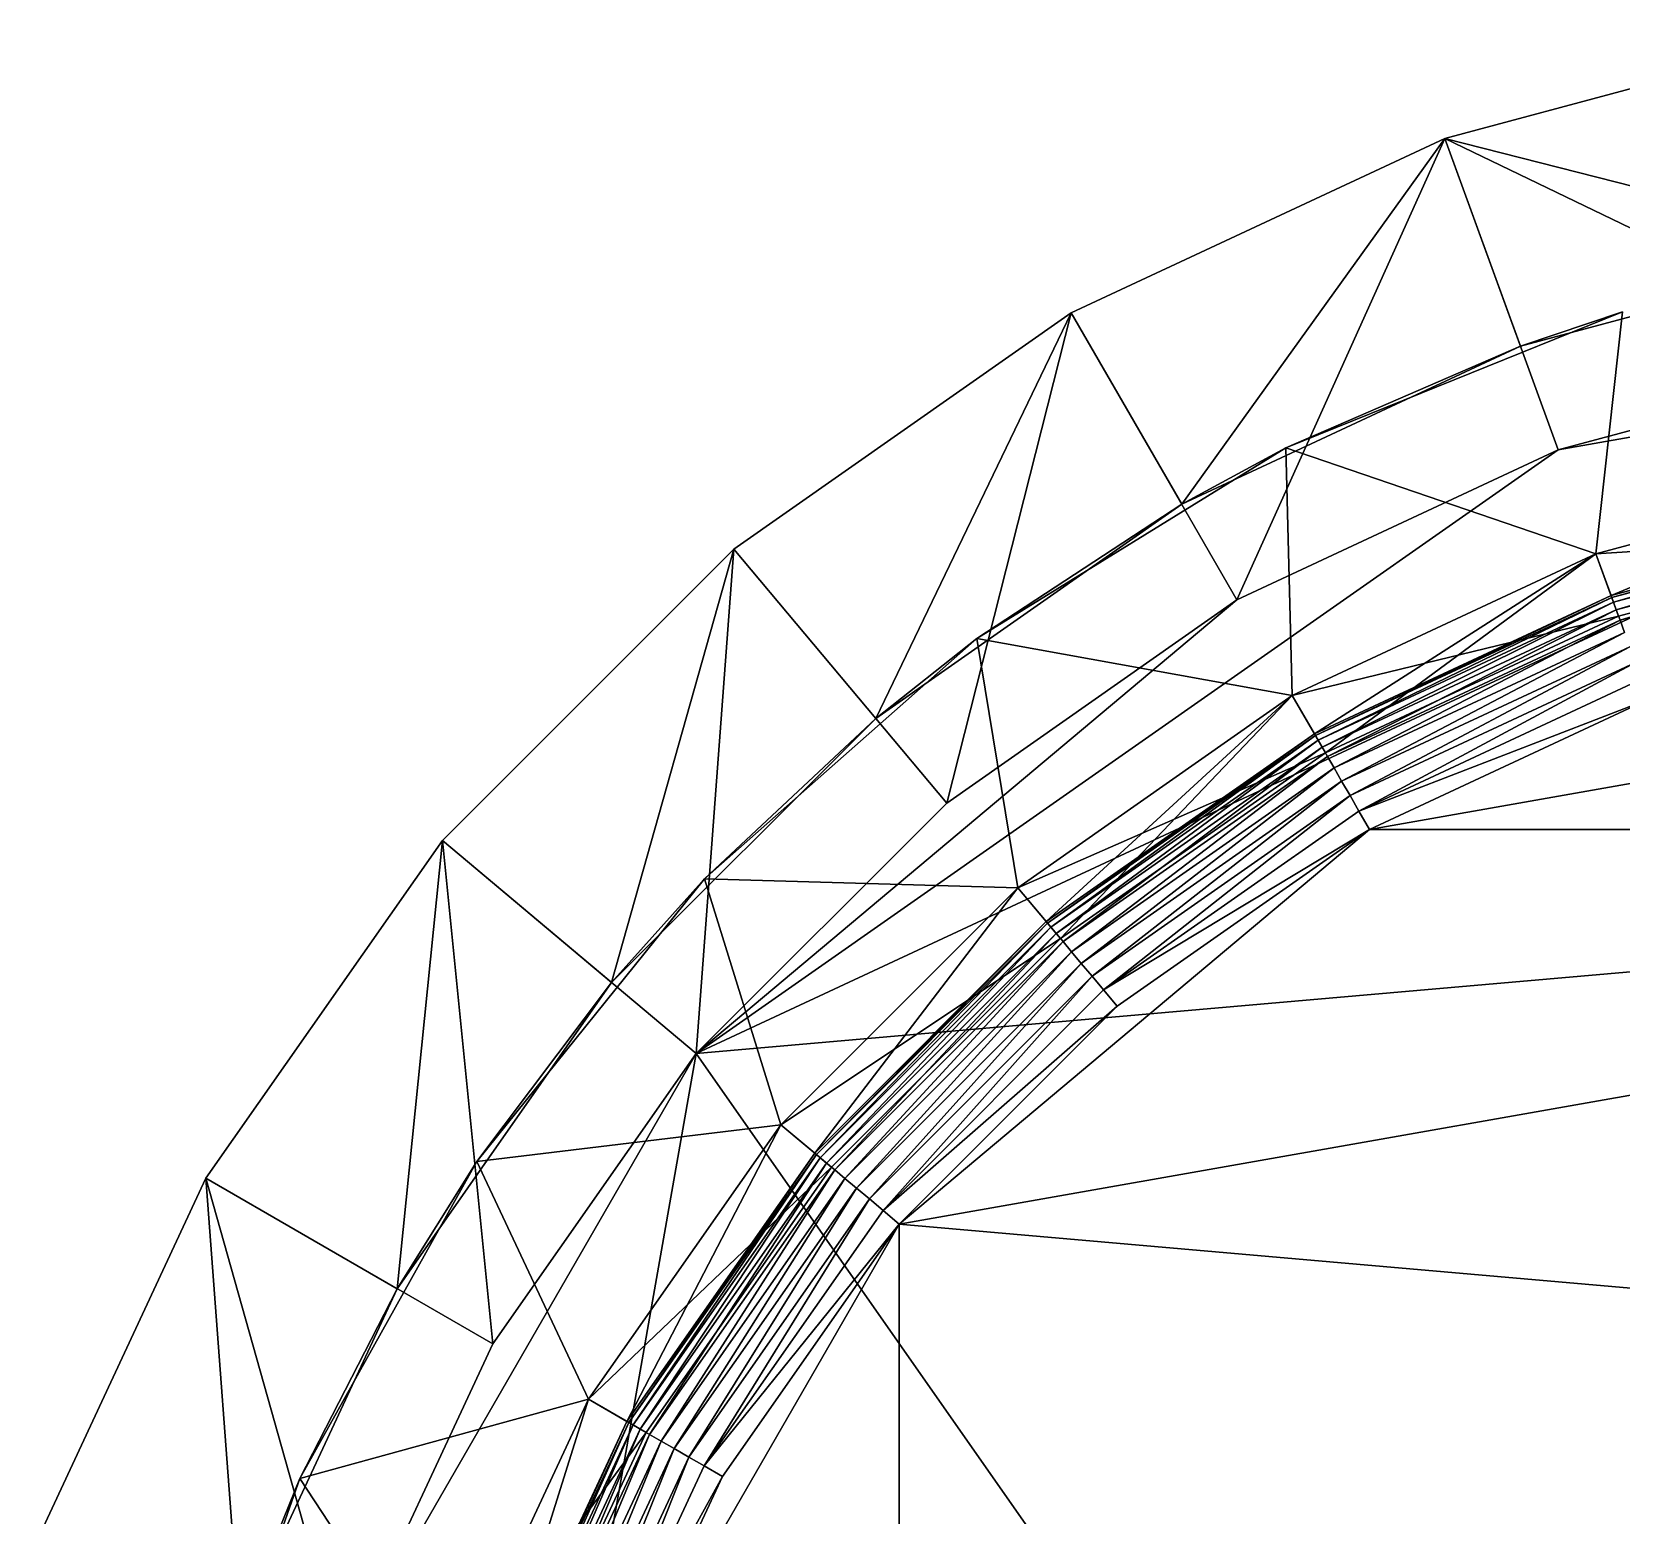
# Model space of a CAD drawing. Header units: inches. Extents: x -2 to 2474, y 1 to 287.
# Drawn here: x 165.9602 to 166.3752, y 187.8339 to 188.2211 of the extents above; entities that cross this region are included whole.
import ezdxf

# ---------------------------------------------------------------- set-up
doc = ezdxf.new("R2010")
doc.units = ezdxf.units.IN
doc.header["$MEASUREMENT"] = 0
doc.layers.add('DLX_LUM', color=7, linetype='Continuous', true_color=0xffd400)

msp = doc.modelspace()

# ---------------------------------------------------------------- linework, layer by layer
at = {"layer": 'DLX_LUM'}
for points in [[(166.43308, 188.22114, 0), (166.32914, 188.19329, 0)], [(166.32914, 188.19329, 0), (166.43308, 188.22114, 0)], [(166.43308, 188.22114, 0), (166.32914, 188.19329, 0)], [(166.32914, 188.19329, 0), (166.43308, 188.22114, 0)], [(166.43308, 188.22114, 0), (166.32914, 188.19329, 0)], [(166.32914, 188.19329, 0), (166.43308, 188.22114, 0)], [(166.32914, 188.19329, 0), (166.23161, 188.14781, 0)], [(166.23161, 188.14781, 0), (166.32914, 188.19329, 0)], [(166.32914, 188.19329, 0), (166.23161, 188.14781, 0)], [(166.23161, 188.14781, 0), (166.32914, 188.19329, 0)], [(166.32914, 188.19329, 0), (166.23161, 188.14781, 0)], [(166.23161, 188.14781, 0), (166.32914, 188.19329, 0)], [(166.32914, 188.19329, 0), (166.26046, 188.09784, 0)], [(166.26046, 188.09784, 0), (166.32914, 188.19329, 0)], [(166.32914, 188.19329, 0), (166.27488, 188.07286, 0)], [(166.27488, 188.07286, 0), (166.32914, 188.19329, 0)], [(166.32914, 188.19329, 0), (166.4431, 188.16432, 0)], [(166.4431, 188.16432, 0), (166.32914, 188.19329, 0)], [(166.32914, 188.19329, 0), (166.34887, 188.13907, 0)], [(166.34887, 188.13907, 0), (166.32914, 188.19329, 0)], [(166.32914, 188.19329, 0), (166.32914, 188.19329, 0)], [(166.32914, 188.19329, 0), (166.32914, 188.19329, 0)], [(166.32914, 188.19329, 0), (166.35874, 188.11196, 0)], [(166.35874, 188.11196, 0), (166.32914, 188.19329, 0)], [(166.32914, 188.19329, 0), (166.44811, 188.13591, 0)], [(166.44811, 188.13591, 0), (166.32914, 188.19329, 0)], [(166.4431, 188.16432, 0), (166.34887, 188.13907, 0)], [(166.34887, 188.13907, 0), (166.4431, 188.16432, 0)], [(166.23161, 188.14781, 0), (166.14346, 188.08609, 0)], [(166.14346, 188.08609, 0), (166.23161, 188.14781, 0)], [(166.23161, 188.14781, 0), (166.14346, 188.08609, 0)], [(166.14346, 188.08609, 0), (166.23161, 188.14781, 0)], [(166.23161, 188.14781, 0), (166.14346, 188.08609, 0)], [(166.14346, 188.08609, 0), (166.23161, 188.14781, 0)], [(166.23161, 188.14781, 0), (166.18055, 188.04189, 0)], [(166.18055, 188.04189, 0), (166.23161, 188.14781, 0)], [(166.23161, 188.14781, 0), (166.19909, 188.01979, 0)], [(166.19909, 188.01979, 0), (166.23161, 188.14781, 0)], [(166.26046, 188.09784, 0), (166.23161, 188.14781, 0)], [(166.23161, 188.14781, 0), (166.26046, 188.09784, 0)], [(166.23161, 188.14781, 0), (166.23161, 188.14781, 0)], [(166.23161, 188.14781, 0), (166.23161, 188.14781, 0)], [(166.27488, 188.07286, 0), (166.23161, 188.14781, 0)], [(166.23161, 188.14781, 0), (166.27488, 188.07286, 0)], [(166.37552, 188.14802, 0), (166.28761, 188.11254, 0)], [(166.28761, 188.11254, 0), (166.37552, 188.14802, 0)], [(166.34887, 188.13907, 0), (166.37552, 188.14802, 0)], [(166.37552, 188.14802, 0), (166.34887, 188.13907, 0)], [(166.37552, 188.14802, 0), (166.3686, 188.08485, 0)], [(166.3686, 188.08485, 0), (166.37552, 188.14802, 0)], [(166.54028, 188.14397, 0), (166.13366, 187.95436, 0)], [(166.13366, 187.95436, 0), (166.54028, 188.14397, 0)], [(166.54028, 188.14397, 0), (166.35874, 188.11196, 0)], [(166.35874, 188.11196, 0), (166.54028, 188.14397, 0)], [(166.34887, 188.13907, 0), (166.26046, 188.09784, 0)], [(166.26046, 188.09784, 0), (166.34887, 188.13907, 0)], [(166.34887, 188.13907, 0), (166.28761, 188.11254, 0)], [(166.28761, 188.11254, 0), (166.34887, 188.13907, 0)], [(166.35874, 188.11196, 0), (166.44811, 188.13591, 0)], [(166.44811, 188.13591, 0), (166.35874, 188.11196, 0)], [(166.35874, 188.11196, 0), (166.44811, 188.13591, 0)], [(166.44811, 188.13591, 0), (166.35874, 188.11196, 0)], [(166.35874, 188.11196, 0), (166.44811, 188.13591, 0)], [(166.44811, 188.13591, 0), (166.35874, 188.11196, 0)], [(166.35874, 188.11196, 0), (166.13366, 187.95436, 0)], [(166.13366, 187.95436, 0), (166.35874, 188.11196, 0)], [(166.28761, 188.11254, 0), (166.20695, 188.06273, 0)], [(166.20695, 188.06273, 0), (166.28761, 188.11254, 0)], [(166.26046, 188.09784, 0), (166.28761, 188.11254, 0)], [(166.28761, 188.11254, 0), (166.26046, 188.09784, 0)], [(166.27488, 188.07286, 0), (166.35874, 188.11196, 0)], [(166.35874, 188.11196, 0), (166.27488, 188.07286, 0)], [(166.27488, 188.07286, 0), (166.35874, 188.11196, 0)], [(166.35874, 188.11196, 0), (166.27488, 188.07286, 0)], [(166.27488, 188.07286, 0), (166.35874, 188.11196, 0)], [(166.35874, 188.11196, 0), (166.27488, 188.07286, 0)], [(166.28761, 188.11254, 0), (166.3686, 188.08485, 0)], [(166.3686, 188.08485, 0), (166.28761, 188.11254, 0)], [(166.28761, 188.11254, 0), (166.2893, 188.04788, 0)], [(166.2893, 188.04788, 0), (166.28761, 188.11254, 0)], [(166.35874, 188.11196, 0), (166.35874, 188.11196, 0)], [(166.35874, 188.11196, 0), (166.35874, 188.11196, 0)], [(166.3686, 188.08485, 0), (166.45312, 188.1075, 0)], [(166.3686, 188.08485, 0), (166.45312, 188.1075, 0)], [(166.45312, 188.1075, 0), (166.3686, 188.08485, 0)], [(166.3686, 188.08485, 0), (166.45312, 188.1075, 0)], [(166.45312, 188.1075, 0), (166.3686, 188.08485, 0)], [(166.45312, 188.1075, 0), (166.3686, 188.08485, 0)], [(166.3686, 188.08485, 0), (166.45312, 188.1075, 0)], [(166.45312, 188.1075, 0), (166.3686, 188.08485, 0)], [(166.37256, 188.074, 0), (166.45312, 188.1075, 0)], [(166.45312, 188.1075, 0), (166.37256, 188.074, 0)], [(166.26046, 188.09784, 0), (166.18055, 188.04189, 0)], [(166.18055, 188.04189, 0), (166.26046, 188.09784, 0)], [(166.20695, 188.06273, 0), (166.26046, 188.09784, 0)], [(166.26046, 188.09784, 0), (166.20695, 188.06273, 0)], [(166.37256, 188.074, 0), (166.45513, 188.09612, 0)], [(166.45513, 188.09612, 0), (166.37256, 188.074, 0)], [(166.37275, 188.07348, 0), (166.45513, 188.09612, 0)], [(166.45513, 188.09612, 0), (166.37275, 188.07348, 0)], [(166.37275, 188.07348, 0), (166.45522, 188.09558, 0)], [(166.45522, 188.09558, 0), (166.37275, 188.07348, 0)], [(166.45522, 188.09558, 0), (166.37321, 188.0722, 0)], [(166.37321, 188.0722, 0), (166.45522, 188.09558, 0)], [(166.37321, 188.0722, 0), (166.45546, 188.09424, 0)], [(166.45546, 188.09424, 0), (166.37321, 188.0722, 0)], [(166.45546, 188.09424, 0), (166.37393, 188.07021, 0)], [(166.37393, 188.07021, 0), (166.45546, 188.09424, 0)], [(166.37393, 188.07021, 0), (166.45583, 188.09216, 0)], [(166.45583, 188.09216, 0), (166.37393, 188.07021, 0)], [(166.3749, 188.06756, 0), (166.45583, 188.09216, 0)], [(166.45583, 188.09216, 0), (166.3749, 188.06756, 0)], [(166.3686, 188.08485, 0), (166.45612, 188.09045, 0)], [(166.45612, 188.09045, 0), (166.3686, 188.08485, 0)], [(166.45612, 188.09045, 0), (166.3686, 188.08485, 0)], [(166.3686, 188.08485, 0), (166.45612, 188.09045, 0)], [(166.37452, 188.06859, 0), (166.45612, 188.09045, 0)], [(166.37452, 188.06859, 0), (166.45612, 188.09045, 0)], [(166.45612, 188.09045, 0), (166.37452, 188.06859, 0)], [(166.37452, 188.06859, 0), (166.45612, 188.09045, 0)], [(166.45612, 188.09045, 0), (166.37452, 188.06859, 0)], [(166.45612, 188.09045, 0), (166.37452, 188.06859, 0)], [(166.3749, 188.06756, 0), (166.45631, 188.08938, 0)], [(166.45631, 188.08938, 0), (166.3749, 188.06756, 0)], [(166.14346, 188.08609, 0), (166.06737, 188.00999, 0)], [(166.06737, 188.00999, 0), (166.14346, 188.08609, 0)], [(166.14346, 188.08609, 0), (166.06737, 188.00999, 0)], [(166.06737, 188.00999, 0), (166.14346, 188.08609, 0)], [(166.14346, 188.08609, 0), (166.06737, 188.00999, 0)], [(166.06737, 188.00999, 0), (166.14346, 188.08609, 0)], [(166.14346, 188.08609, 0), (166.11156, 187.97291, 0)], [(166.11156, 187.97291, 0), (166.14346, 188.08609, 0)], [(166.14346, 188.08609, 0), (166.13366, 187.95436, 0)], [(166.13366, 187.95436, 0), (166.14346, 188.08609, 0)], [(166.14346, 188.08609, 0), (166.18055, 188.04189, 0)], [(166.18055, 188.04189, 0), (166.14346, 188.08609, 0)], [(166.14346, 188.08609, 0), (166.14346, 188.08609, 0)], [(166.14346, 188.08609, 0), (166.14346, 188.08609, 0)], [(166.19909, 188.01979, 0), (166.14346, 188.08609, 0)], [(166.14346, 188.08609, 0), (166.19909, 188.01979, 0)], [(166.2893, 188.04788, 0), (166.3686, 188.08485, 0)], [(166.2893, 188.04788, 0), (166.3686, 188.08485, 0)], [(166.3686, 188.08485, 0), (166.2893, 188.04788, 0)], [(166.2893, 188.04788, 0), (166.3686, 188.08485, 0)], [(166.3686, 188.08485, 0), (166.2893, 188.04788, 0)], [(166.3686, 188.08485, 0), (166.2893, 188.04788, 0)], [(166.2893, 188.04788, 0), (166.3686, 188.08485, 0)], [(166.3686, 188.08485, 0), (166.2893, 188.04788, 0)], [(166.29508, 188.03787, 0), (166.3686, 188.08485, 0)], [(166.3686, 188.08485, 0), (166.29508, 188.03787, 0)], [(166.3686, 188.08485, 0), (166.29796, 188.03289, 0)], [(166.29796, 188.03289, 0), (166.3686, 188.08485, 0)], [(166.3686, 188.08485, 0), (166.3686, 188.08485, 0)], [(166.3686, 188.08485, 0), (166.3686, 188.08485, 0)], [(166.3686, 188.08485, 0), (166.37452, 188.06859, 0)], [(166.37452, 188.06859, 0), (166.3686, 188.08485, 0)], [(166.3686, 188.08485, 0), (166.37452, 188.06859, 0)], [(166.37452, 188.06859, 0), (166.3686, 188.08485, 0)], [(166.3686, 188.08485, 0), (166.37256, 188.074, 0)], [(166.37256, 188.074, 0), (166.3686, 188.08485, 0)], [(166.27488, 188.07286, 0), (166.13366, 187.95436, 0)], [(166.13366, 187.95436, 0), (166.27488, 188.07286, 0)], [(166.19909, 188.01979, 0), (166.27488, 188.07286, 0)], [(166.27488, 188.07286, 0), (166.19909, 188.01979, 0)], [(166.19909, 188.01979, 0), (166.27488, 188.07286, 0)], [(166.27488, 188.07286, 0), (166.19909, 188.01979, 0)], [(166.19909, 188.01979, 0), (166.27488, 188.07286, 0)], [(166.27488, 188.07286, 0), (166.19909, 188.01979, 0)], [(166.27488, 188.07286, 0), (166.27488, 188.07286, 0)], [(166.27488, 188.07286, 0), (166.27488, 188.07286, 0)], [(166.29508, 188.03787, 0), (166.37256, 188.074, 0)], [(166.37256, 188.074, 0), (166.29508, 188.03787, 0)], [(166.37256, 188.074, 0), (166.29536, 188.03739, 0)], [(166.29536, 188.03739, 0), (166.37256, 188.074, 0)], [(166.29536, 188.03739, 0), (166.37275, 188.07348, 0)], [(166.37275, 188.07348, 0), (166.29536, 188.03739, 0)], [(166.37275, 188.07348, 0), (166.29604, 188.03622, 0)], [(166.29604, 188.03622, 0), (166.37275, 188.07348, 0)], [(166.29604, 188.03622, 0), (166.37321, 188.0722, 0)], [(166.37321, 188.0722, 0), (166.29604, 188.03622, 0)], [(166.37321, 188.0722, 0), (166.29709, 188.03438, 0)], [(166.29709, 188.03438, 0), (166.37321, 188.0722, 0)], [(166.37256, 188.074, 0), (166.37275, 188.07348, 0)], [(166.37275, 188.07348, 0), (166.37256, 188.074, 0)], [(166.37275, 188.07348, 0), (166.37321, 188.0722, 0)], [(166.37321, 188.0722, 0), (166.37275, 188.07348, 0)], [(166.37321, 188.0722, 0), (166.37393, 188.07021, 0)], [(166.37393, 188.07021, 0), (166.37321, 188.0722, 0)], [(166.37452, 188.06859, 0), (166.2893, 188.04788, 0)], [(166.2893, 188.04788, 0), (166.37452, 188.06859, 0)], [(166.29709, 188.03438, 0), (166.37393, 188.07021, 0)], [(166.37393, 188.07021, 0), (166.29709, 188.03438, 0)], [(166.29796, 188.03289, 0), (166.37452, 188.06859, 0)], [(166.29796, 188.03289, 0), (166.37452, 188.06859, 0)], [(166.37452, 188.06859, 0), (166.29796, 188.03289, 0)], [(166.29796, 188.03289, 0), (166.37452, 188.06859, 0)], [(166.37452, 188.06859, 0), (166.29796, 188.03289, 0)], [(166.37452, 188.06859, 0), (166.29796, 188.03289, 0)], [(166.2985, 188.03194, 0), (166.37393, 188.07021, 0)], [(166.37393, 188.07021, 0), (166.2985, 188.03194, 0)], [(166.2985, 188.03194, 0), (166.3749, 188.06756, 0)], [(166.3749, 188.06756, 0), (166.2985, 188.03194, 0)], [(166.3749, 188.06756, 0), (166.30022, 188.02896, 0)], [(166.30022, 188.02896, 0), (166.3749, 188.06756, 0)], [(166.62043, 188.06773, 0), (166.3095, 188.0129, 0)], [(166.3095, 188.0129, 0), (166.62043, 188.06773, 0)], [(166.37393, 188.07021, 0), (166.3749, 188.06756, 0)], [(166.3749, 188.06756, 0), (166.37393, 188.07021, 0)], [(166.37452, 188.06859, 0), (166.37452, 188.06859, 0)], [(166.37452, 188.06859, 0), (166.37452, 188.06859, 0)], [(166.3749, 188.06756, 0), (166.37607, 188.06433, 0)], [(166.37607, 188.06433, 0), (166.3749, 188.06756, 0)], [(166.20695, 188.06273, 0), (166.13586, 188.00002, 0)], [(166.13586, 188.00002, 0), (166.20695, 188.06273, 0)], [(166.18055, 188.04189, 0), (166.20695, 188.06273, 0)], [(166.20695, 188.06273, 0), (166.18055, 188.04189, 0)], [(166.21763, 187.99769, 0), (166.20695, 188.06273, 0)], [(166.20695, 188.06273, 0), (166.2893, 188.04788, 0)], [(166.2893, 188.04788, 0), (166.20695, 188.06273, 0)], [(166.20695, 188.06273, 0), (166.21763, 187.99769, 0)], [(166.30022, 188.02896, 0), (166.37607, 188.06433, 0)], [(166.37607, 188.06433, 0), (166.30022, 188.02896, 0)], [(166.30221, 188.02553, 0), (166.37607, 188.06433, 0)], [(166.37607, 188.06433, 0), (166.30221, 188.02553, 0)], [(166.30221, 188.02553, 0), (166.37743, 188.0606, 0)], [(166.37743, 188.0606, 0), (166.30221, 188.02553, 0)], [(166.3044, 188.02173, 0), (166.37743, 188.0606, 0)], [(166.37743, 188.0606, 0), (166.3044, 188.02173, 0)], [(166.3044, 188.02173, 0), (166.37893, 188.05649, 0)], [(166.37893, 188.05649, 0), (166.3044, 188.02173, 0)], [(166.30673, 188.01769, 0), (166.37893, 188.05649, 0)], [(166.37893, 188.05649, 0), (166.30673, 188.01769, 0)], [(166.38053, 188.0521, 0), (166.30673, 188.01769, 0)], [(166.30673, 188.01769, 0), (166.38053, 188.0521, 0)], [(166.21763, 187.99769, 0), (166.2893, 188.04788, 0)], [(166.2893, 188.04788, 0), (166.21763, 187.99769, 0)], [(166.21763, 187.99769, 0), (166.2893, 188.04788, 0)], [(166.21763, 187.99769, 0), (166.2893, 188.04788, 0)], [(166.2893, 188.04788, 0), (166.21763, 187.99769, 0)], [(166.2893, 188.04788, 0), (166.21763, 187.99769, 0)], [(166.21763, 187.99769, 0), (166.2893, 188.04788, 0)], [(166.2893, 188.04788, 0), (166.21763, 187.99769, 0)], [(166.22506, 187.98884, 0), (166.2893, 188.04788, 0)], [(166.2893, 188.04788, 0), (166.22506, 187.98884, 0)], [(166.2893, 188.04788, 0), (166.22876, 187.98443, 0)], [(166.22876, 187.98443, 0), (166.2893, 188.04788, 0)], [(166.2893, 188.04788, 0), (166.2893, 188.04788, 0)], [(166.2893, 188.04788, 0), (166.2893, 188.04788, 0)], [(166.2893, 188.04788, 0), (166.29796, 188.03289, 0)], [(166.29796, 188.03289, 0), (166.2893, 188.04788, 0)], [(166.2893, 188.04788, 0), (166.29796, 188.03289, 0)], [(166.29796, 188.03289, 0), (166.2893, 188.04788, 0)], [(166.2893, 188.04788, 0), (166.29508, 188.03787, 0)], [(166.29508, 188.03787, 0), (166.2893, 188.04788, 0)], [(166.38242, 188.0469, 0), (166.30673, 188.01769, 0)], [(166.30673, 188.01769, 0), (166.38242, 188.0469, 0)], [(166.3095, 188.0129, 0), (166.38242, 188.0469, 0)], [(166.38242, 188.0469, 0), (166.3095, 188.0129, 0)], [(166.18055, 188.04189, 0), (166.11156, 187.97291, 0)], [(166.11156, 187.97291, 0), (166.18055, 188.04189, 0)], [(166.13586, 188.00002, 0), (166.18055, 188.04189, 0)], [(166.18055, 188.04189, 0), (166.13586, 188.00002, 0)], [(166.22506, 187.98884, 0), (166.29508, 188.03787, 0)], [(166.29508, 188.03787, 0), (166.22506, 187.98884, 0)], [(166.29508, 188.03787, 0), (166.22541, 187.98842, 0)], [(166.22541, 187.98842, 0), (166.29508, 188.03787, 0)], [(166.22541, 187.98842, 0), (166.29536, 188.03739, 0)], [(166.29536, 188.03739, 0), (166.22541, 187.98842, 0)], [(166.22628, 187.98738, 0), (166.29536, 188.03739, 0)], [(166.29536, 188.03739, 0), (166.22628, 187.98738, 0)], [(166.29508, 188.03787, 0), (166.29536, 188.03739, 0)], [(166.29536, 188.03739, 0), (166.29508, 188.03787, 0)], [(166.29536, 188.03739, 0), (166.29604, 188.03622, 0)], [(166.29604, 188.03622, 0), (166.29536, 188.03739, 0)], [(166.22628, 187.98738, 0), (166.29604, 188.03622, 0)], [(166.29604, 188.03622, 0), (166.22628, 187.98738, 0)], [(166.29604, 188.03622, 0), (166.22765, 187.98576, 0)], [(166.22765, 187.98576, 0), (166.29604, 188.03622, 0)], [(166.22765, 187.98576, 0), (166.29709, 188.03438, 0)], [(166.29709, 188.03438, 0), (166.22765, 187.98576, 0)], [(166.22946, 187.9836, 0), (166.29709, 188.03438, 0)], [(166.29709, 188.03438, 0), (166.22946, 187.9836, 0)], [(166.29604, 188.03622, 0), (166.29709, 188.03438, 0)], [(166.29709, 188.03438, 0), (166.29604, 188.03622, 0)], [(166.29709, 188.03438, 0), (166.2985, 188.03194, 0)], [(166.2985, 188.03194, 0), (166.29709, 188.03438, 0)], [(166.29796, 188.03289, 0), (166.21763, 187.99769, 0)], [(166.21763, 187.99769, 0), (166.29796, 188.03289, 0)], [(166.22876, 187.98443, 0), (166.29796, 188.03289, 0)], [(166.22876, 187.98443, 0), (166.29796, 188.03289, 0)], [(166.29796, 188.03289, 0), (166.22876, 187.98443, 0)], [(166.22876, 187.98443, 0), (166.29796, 188.03289, 0)], [(166.29796, 188.03289, 0), (166.22876, 187.98443, 0)], [(166.29796, 188.03289, 0), (166.22876, 187.98443, 0)], [(166.22946, 187.9836, 0), (166.2985, 188.03194, 0)], [(166.2985, 188.03194, 0), (166.22946, 187.9836, 0)], [(166.2985, 188.03194, 0), (166.23167, 187.98096, 0)], [(166.23167, 187.98096, 0), (166.2985, 188.03194, 0)], [(166.23167, 187.98096, 0), (166.30022, 188.02896, 0)], [(166.30022, 188.02896, 0), (166.23167, 187.98096, 0)], [(166.30022, 188.02896, 0), (166.23422, 187.97792, 0)], [(166.23422, 187.97792, 0), (166.30022, 188.02896, 0)], [(166.29796, 188.03289, 0), (166.29796, 188.03289, 0)], [(166.29796, 188.03289, 0), (166.29796, 188.03289, 0)], [(166.2985, 188.03194, 0), (166.30022, 188.02896, 0)], [(166.30022, 188.02896, 0), (166.2985, 188.03194, 0)], [(166.30022, 188.02896, 0), (166.30221, 188.02553, 0)], [(166.30221, 188.02553, 0), (166.30022, 188.02896, 0)], [(166.23422, 187.97792, 0), (166.30221, 188.02553, 0)], [(166.30221, 188.02553, 0), (166.23422, 187.97792, 0)], [(166.30221, 188.02553, 0), (166.23704, 187.97456, 0)], [(166.23704, 187.97456, 0), (166.30221, 188.02553, 0)], [(166.30221, 188.02553, 0), (166.3044, 188.02173, 0)], [(166.3044, 188.02173, 0), (166.30221, 188.02553, 0)], [(166.23704, 187.97456, 0), (166.3044, 188.02173, 0)], [(166.3044, 188.02173, 0), (166.23704, 187.97456, 0)], [(166.24004, 187.97099, 0), (166.3044, 188.02173, 0)], [(166.3044, 188.02173, 0), (166.24004, 187.97099, 0)], [(166.3044, 188.02173, 0), (166.30673, 188.01769, 0)], [(166.30673, 188.01769, 0), (166.3044, 188.02173, 0)], [(166.13366, 187.95436, 0), (166.19909, 188.01979, 0)], [(166.88148, 188.01979, 0), (166.13366, 187.95436, 0)], [(166.13366, 187.95436, 0), (166.88148, 188.01979, 0)], [(166.19909, 188.01979, 0), (166.13366, 187.95436, 0)], [(166.13366, 187.95436, 0), (166.19909, 188.01979, 0)], [(166.19909, 188.01979, 0), (166.13366, 187.95436, 0)], [(166.13366, 187.95436, 0), (166.19909, 188.01979, 0)], [(166.19909, 188.01979, 0), (166.13366, 187.95436, 0)], [(166.19909, 188.01979, 0), (166.19909, 188.01979, 0)], [(166.19909, 188.01979, 0), (166.19909, 188.01979, 0)], [(166.30673, 188.01769, 0), (166.24004, 187.97099, 0)], [(166.24004, 187.97099, 0), (166.30673, 188.01769, 0)], [(166.30673, 188.01769, 0), (166.3095, 188.0129, 0)], [(166.3095, 188.0129, 0), (166.30673, 188.01769, 0)], [(166.1867, 187.90986, 0), (166.3095, 188.0129, 0)], [(166.77107, 188.0129, 0), (166.1867, 187.90986, 0)], [(166.1867, 187.90986, 0), (166.77107, 188.0129, 0)], [(166.3095, 188.0129, 0), (166.1867, 187.90986, 0)], [(166.3095, 188.0129, 0), (166.24004, 187.97099, 0)], [(166.24004, 187.97099, 0), (166.3095, 188.0129, 0)], [(166.24359, 187.96675, 0), (166.3095, 188.0129, 0)], [(166.3095, 188.0129, 0), (166.24359, 187.96675, 0)], [(166.3095, 188.0129, 0), (166.77107, 188.0129, 0)], [(166.77107, 188.0129, 0), (166.3095, 188.0129, 0)], [(166.06737, 188.00999, 0), (166.00564, 187.92184, 0)], [(166.00564, 187.92184, 0), (166.06737, 188.00999, 0)], [(166.06737, 188.00999, 0), (166.00564, 187.92184, 0)], [(166.00564, 187.92184, 0), (166.06737, 188.00999, 0)], [(166.06737, 188.00999, 0), (166.00564, 187.92184, 0)], [(166.00564, 187.92184, 0), (166.06737, 188.00999, 0)], [(166.06737, 188.00999, 0), (166.05561, 187.893, 0)], [(166.05561, 187.893, 0), (166.06737, 188.00999, 0)], [(166.06737, 188.00999, 0), (166.11156, 187.97291, 0)], [(166.11156, 187.97291, 0), (166.06737, 188.00999, 0)], [(166.06737, 188.00999, 0), (166.06737, 188.00999, 0)], [(166.06737, 188.00999, 0), (166.06737, 188.00999, 0)], [(166.13366, 187.95436, 0), (166.06737, 188.00999, 0)], [(166.06737, 188.00999, 0), (166.08059, 187.87857, 0)], [(166.08059, 187.87857, 0), (166.06737, 188.00999, 0)], [(166.06737, 188.00999, 0), (166.13366, 187.95436, 0)], [(166.13586, 188.00002, 0), (166.07636, 187.92621, 0)], [(166.07636, 187.92621, 0), (166.13586, 188.00002, 0)], [(166.11156, 187.97291, 0), (166.13586, 188.00002, 0)], [(166.13586, 188.00002, 0), (166.11156, 187.97291, 0)], [(166.13586, 188.00002, 0), (166.21763, 187.99769, 0)], [(166.21763, 187.99769, 0), (166.13586, 188.00002, 0)], [(166.13586, 188.00002, 0), (166.15576, 187.93582, 0)], [(166.15576, 187.93582, 0), (166.13586, 188.00002, 0)], [(166.15576, 187.93582, 0), (166.21763, 187.99769, 0)], [(166.15576, 187.93582, 0), (166.21763, 187.99769, 0)], [(166.21763, 187.99769, 0), (166.15576, 187.93582, 0)], [(166.15576, 187.93582, 0), (166.21763, 187.99769, 0)], [(166.21763, 187.99769, 0), (166.15576, 187.93582, 0)], [(166.21763, 187.99769, 0), (166.15576, 187.93582, 0)], [(166.15576, 187.93582, 0), (166.21763, 187.99769, 0)], [(166.21763, 187.99769, 0), (166.15576, 187.93582, 0)], [(166.16461, 187.9284, 0), (166.21763, 187.99769, 0)], [(166.21763, 187.99769, 0), (166.16461, 187.9284, 0)], [(166.21763, 187.99769, 0), (166.21763, 187.99769, 0)], [(166.21763, 187.99769, 0), (166.21763, 187.99769, 0)], [(166.21763, 187.99769, 0), (166.22876, 187.98443, 0)], [(166.22876, 187.98443, 0), (166.21763, 187.99769, 0)], [(166.22876, 187.98443, 0), (166.21763, 187.99769, 0)], [(166.21763, 187.99769, 0), (166.22876, 187.98443, 0)], [(166.21763, 187.99769, 0), (166.22506, 187.98884, 0)], [(166.22506, 187.98884, 0), (166.21763, 187.99769, 0)], [(166.16461, 187.9284, 0), (166.22506, 187.98884, 0)], [(166.22506, 187.98884, 0), (166.16461, 187.9284, 0)], [(166.22506, 187.98884, 0), (166.16504, 187.92804, 0)], [(166.16504, 187.92804, 0), (166.22506, 187.98884, 0)], [(166.16504, 187.92804, 0), (166.22541, 187.98842, 0)], [(166.22541, 187.98842, 0), (166.16504, 187.92804, 0)], [(166.16607, 187.92717, 0), (166.22541, 187.98842, 0)], [(166.22541, 187.98842, 0), (166.16607, 187.92717, 0)], [(166.16607, 187.92717, 0), (166.22628, 187.98738, 0)], [(166.22628, 187.98738, 0), (166.16607, 187.92717, 0)], [(166.16769, 187.92581, 0), (166.22628, 187.98738, 0)], [(166.22628, 187.98738, 0), (166.16769, 187.92581, 0)], [(166.22506, 187.98884, 0), (166.22541, 187.98842, 0)], [(166.22541, 187.98842, 0), (166.22506, 187.98884, 0)], [(166.22541, 187.98842, 0), (166.22628, 187.98738, 0)], [(166.22628, 187.98738, 0), (166.22541, 187.98842, 0)], [(166.22628, 187.98738, 0), (166.22765, 187.98576, 0)], [(166.22765, 187.98576, 0), (166.22628, 187.98738, 0)], [(166.22876, 187.98443, 0), (166.15576, 187.93582, 0)], [(166.15576, 187.93582, 0), (166.22876, 187.98443, 0)], [(166.22876, 187.98443, 0), (166.15576, 187.93582, 0)], [(166.15576, 187.93582, 0), (166.22876, 187.98443, 0)], [(166.16769, 187.92581, 0), (166.22765, 187.98576, 0)], [(166.22765, 187.98576, 0), (166.16769, 187.92581, 0)], [(166.16902, 187.92469, 0), (166.22876, 187.98443, 0)], [(166.16902, 187.92469, 0), (166.22876, 187.98443, 0)], [(166.22876, 187.98443, 0), (166.16902, 187.92469, 0)], [(166.16902, 187.92469, 0), (166.22876, 187.98443, 0)], [(166.22876, 187.98443, 0), (166.16902, 187.92469, 0)], [(166.22876, 187.98443, 0), (166.16902, 187.92469, 0)], [(166.16986, 187.92399, 0), (166.22765, 187.98576, 0)], [(166.22765, 187.98576, 0), (166.16986, 187.92399, 0)], [(166.16986, 187.92399, 0), (166.22946, 187.9836, 0)], [(166.22946, 187.9836, 0), (166.16986, 187.92399, 0)], [(166.22946, 187.9836, 0), (166.17249, 187.92178, 0)], [(166.17249, 187.92178, 0), (166.22946, 187.9836, 0)], [(166.22765, 187.98576, 0), (166.22946, 187.9836, 0)], [(166.22946, 187.9836, 0), (166.22765, 187.98576, 0)], [(166.22876, 187.98443, 0), (166.22876, 187.98443, 0)], [(166.22876, 187.98443, 0), (166.22876, 187.98443, 0)], [(166.22946, 187.9836, 0), (166.23167, 187.98096, 0)], [(166.23167, 187.98096, 0), (166.22946, 187.9836, 0)], [(166.17249, 187.92178, 0), (166.23167, 187.98096, 0)], [(166.23167, 187.98096, 0), (166.17249, 187.92178, 0)], [(166.23167, 187.98096, 0), (166.17553, 187.91923, 0)], [(166.17553, 187.91923, 0), (166.23167, 187.98096, 0)], [(166.23167, 187.98096, 0), (166.23422, 187.97792, 0)], [(166.23422, 187.97792, 0), (166.23167, 187.98096, 0)], [(166.17553, 187.91923, 0), (166.23422, 187.97792, 0)], [(166.23422, 187.97792, 0), (166.17553, 187.91923, 0)], [(166.17889, 187.91642, 0), (166.23422, 187.97792, 0)], [(166.23422, 187.97792, 0), (166.17889, 187.91642, 0)], [(166.23422, 187.97792, 0), (166.23704, 187.97456, 0)], [(166.23704, 187.97456, 0), (166.23422, 187.97792, 0)], [(166.11156, 187.97291, 0), (166.05561, 187.893, 0)], [(166.05561, 187.893, 0), (166.11156, 187.97291, 0)], [(166.07636, 187.92621, 0), (166.11156, 187.97291, 0)], [(166.11156, 187.97291, 0), (166.07636, 187.92621, 0)], [(166.17889, 187.91642, 0), (166.23704, 187.97456, 0)], [(166.23704, 187.97456, 0), (166.17889, 187.91642, 0)], [(166.18246, 187.91342, 0), (166.23704, 187.97456, 0)], [(166.23704, 187.97456, 0), (166.18246, 187.91342, 0)], [(166.24004, 187.97099, 0), (166.18246, 187.91342, 0)], [(166.18246, 187.91342, 0), (166.24004, 187.97099, 0)], [(166.23704, 187.97456, 0), (166.24004, 187.97099, 0)], [(166.24004, 187.97099, 0), (166.23704, 187.97456, 0)], [(166.24004, 187.97099, 0), (166.24359, 187.96675, 0)], [(166.24359, 187.96675, 0), (166.24004, 187.97099, 0)], [(166.24359, 187.96675, 0), (166.18246, 187.91342, 0)], [(166.18246, 187.91342, 0), (166.24359, 187.96675, 0)], [(166.1867, 187.90986, 0), (166.24359, 187.96675, 0)], [(166.24359, 187.96675, 0), (166.1867, 187.90986, 0)], [(166.13366, 187.95436, 0), (166.04149, 187.79471, 0)], [(166.04149, 187.79471, 0), (166.13366, 187.95436, 0)], [(166.13366, 187.95436, 0), (166.04149, 187.43162, 0)], [(166.04149, 187.43162, 0), (166.13366, 187.95436, 0)], [(166.08059, 187.87857, 0), (166.13366, 187.95436, 0)], [(166.13366, 187.95436, 0), (166.08059, 187.87857, 0)], [(166.08059, 187.87857, 0), (166.13366, 187.95436, 0)], [(166.13366, 187.95436, 0), (166.08059, 187.87857, 0)], [(166.08059, 187.87857, 0), (166.13366, 187.95436, 0)], [(166.13366, 187.95436, 0), (166.08059, 187.87857, 0)], [(166.13366, 187.95436, 0), (166.72183, 187.11438, 0)], [(166.72183, 187.11438, 0), (166.13366, 187.95436, 0)], [(166.13366, 187.95436, 0), (166.13366, 187.95436, 0)], [(166.13366, 187.95436, 0), (166.13366, 187.95436, 0)], [(166.07636, 187.92621, 0), (166.15576, 187.93582, 0)], [(166.15576, 187.93582, 0), (166.07636, 187.92621, 0)], [(166.10558, 187.86415, 0), (166.15576, 187.93582, 0)], [(166.10558, 187.86415, 0), (166.15576, 187.93582, 0)], [(166.15576, 187.93582, 0), (166.10558, 187.86415, 0)], [(166.10558, 187.86415, 0), (166.15576, 187.93582, 0)], [(166.15576, 187.93582, 0), (166.10558, 187.86415, 0)], [(166.15576, 187.93582, 0), (166.10558, 187.86415, 0)], [(166.10558, 187.86415, 0), (166.15576, 187.93582, 0)], [(166.15576, 187.93582, 0), (166.10558, 187.86415, 0)], [(166.11558, 187.85837, 0), (166.15576, 187.93582, 0)], [(166.15576, 187.93582, 0), (166.11558, 187.85837, 0)], [(166.15576, 187.93582, 0), (166.15576, 187.93582, 0)], [(166.15576, 187.93582, 0), (166.15576, 187.93582, 0)], [(166.15576, 187.93582, 0), (166.16902, 187.92469, 0)], [(166.16902, 187.92469, 0), (166.15576, 187.93582, 0)], [(166.15576, 187.93582, 0), (166.16902, 187.92469, 0)], [(166.16902, 187.92469, 0), (166.15576, 187.93582, 0)], [(166.15576, 187.93582, 0), (166.16461, 187.9284, 0)], [(166.16461, 187.9284, 0), (166.15576, 187.93582, 0)], [(166.07636, 187.92621, 0), (166.03019, 187.84341, 0)], [(166.03019, 187.84341, 0), (166.07636, 187.92621, 0)], [(166.05561, 187.893, 0), (166.07636, 187.92621, 0)], [(166.07636, 187.92621, 0), (166.05561, 187.893, 0)], [(166.07636, 187.92621, 0), (166.10558, 187.86415, 0)], [(166.10558, 187.86415, 0), (166.07636, 187.92621, 0)], [(166.11558, 187.85837, 0), (166.16461, 187.9284, 0)], [(166.16461, 187.9284, 0), (166.11558, 187.85837, 0)], [(166.16461, 187.9284, 0), (166.11606, 187.85809, 0)], [(166.11606, 187.85809, 0), (166.16461, 187.9284, 0)], [(166.11606, 187.85809, 0), (166.16504, 187.92804, 0)], [(166.16504, 187.92804, 0), (166.11606, 187.85809, 0)], [(166.11723, 187.85742, 0), (166.16504, 187.92804, 0)], [(166.16504, 187.92804, 0), (166.11723, 187.85742, 0)], [(166.11723, 187.85742, 0), (166.16607, 187.92717, 0)], [(166.16607, 187.92717, 0), (166.11723, 187.85742, 0)], [(166.16607, 187.92717, 0), (166.11907, 187.85636, 0)], [(166.11907, 187.85636, 0), (166.16607, 187.92717, 0)], [(166.11907, 187.85636, 0), (166.16769, 187.92581, 0)], [(166.16769, 187.92581, 0), (166.11907, 187.85636, 0)], [(166.16769, 187.92581, 0), (166.12151, 187.85495, 0)], [(166.12151, 187.85495, 0), (166.16769, 187.92581, 0)], [(166.16461, 187.9284, 0), (166.16504, 187.92804, 0)], [(166.16504, 187.92804, 0), (166.16461, 187.9284, 0)], [(166.16504, 187.92804, 0), (166.16607, 187.92717, 0)], [(166.16607, 187.92717, 0), (166.16504, 187.92804, 0)], [(166.16607, 187.92717, 0), (166.16769, 187.92581, 0)], [(166.16769, 187.92581, 0), (166.16607, 187.92717, 0)], [(166.16769, 187.92581, 0), (166.16986, 187.92399, 0)], [(166.16986, 187.92399, 0), (166.16769, 187.92581, 0)], [(166.00564, 187.92184, 0), (165.96016, 187.82431, 0)], [(165.96016, 187.82431, 0), (166.00564, 187.92184, 0)], [(166.00564, 187.92184, 0), (165.96016, 187.82431, 0)], [(165.96016, 187.82431, 0), (166.00564, 187.92184, 0)], [(166.00564, 187.92184, 0), (165.96016, 187.82431, 0)], [(165.96016, 187.82431, 0), (166.00564, 187.92184, 0)], [(166.00564, 187.92184, 0), (166.05561, 187.893, 0)], [(166.05561, 187.893, 0), (166.00564, 187.92184, 0)], [(166.00564, 187.92184, 0), (166.01438, 187.80458, 0)], [(166.01438, 187.80458, 0), (166.00564, 187.92184, 0)], [(166.00564, 187.92184, 0), (166.00564, 187.92184, 0)], [(166.00564, 187.92184, 0), (166.00564, 187.92184, 0)], [(166.08059, 187.87857, 0), (166.00564, 187.92184, 0)], [(166.00564, 187.92184, 0), (166.04149, 187.79471, 0)], [(166.04149, 187.79471, 0), (166.00564, 187.92184, 0)], [(166.00564, 187.92184, 0), (166.08059, 187.87857, 0)], [(166.16902, 187.92469, 0), (166.10558, 187.86415, 0)], [(166.10558, 187.86415, 0), (166.16902, 187.92469, 0)], [(166.16902, 187.92469, 0), (166.10558, 187.86415, 0)], [(166.10558, 187.86415, 0), (166.16902, 187.92469, 0)], [(166.12056, 187.85549, 0), (166.16902, 187.92469, 0)], [(166.12056, 187.85549, 0), (166.16902, 187.92469, 0)], [(166.16902, 187.92469, 0), (166.12056, 187.85549, 0)], [(166.12056, 187.85549, 0), (166.16902, 187.92469, 0)], [(166.16902, 187.92469, 0), (166.12056, 187.85549, 0)], [(166.16902, 187.92469, 0), (166.12056, 187.85549, 0)], [(166.12151, 187.85495, 0), (166.16986, 187.92399, 0)], [(166.16986, 187.92399, 0), (166.12151, 187.85495, 0)], [(166.12449, 187.85323, 0), (166.16986, 187.92399, 0)], [(166.16986, 187.92399, 0), (166.12449, 187.85323, 0)], [(166.12449, 187.85323, 0), (166.17249, 187.92178, 0)], [(166.17249, 187.92178, 0), (166.12449, 187.85323, 0)], [(166.17249, 187.92178, 0), (166.12793, 187.85124, 0)], [(166.12793, 187.85124, 0), (166.17249, 187.92178, 0)], [(166.16902, 187.92469, 0), (166.16902, 187.92469, 0)], [(166.16902, 187.92469, 0), (166.16902, 187.92469, 0)], [(166.16986, 187.92399, 0), (166.17249, 187.92178, 0)], [(166.17249, 187.92178, 0), (166.16986, 187.92399, 0)], [(166.17249, 187.92178, 0), (166.17553, 187.91923, 0)], [(166.17553, 187.91923, 0), (166.17249, 187.92178, 0)], [(166.12793, 187.85124, 0), (166.17553, 187.91923, 0)], [(166.17553, 187.91923, 0), (166.12793, 187.85124, 0)], [(166.17553, 187.91923, 0), (166.13172, 187.84905, 0)], [(166.13172, 187.84905, 0), (166.17553, 187.91923, 0)], [(166.17553, 187.91923, 0), (166.17889, 187.91642, 0)], [(166.17889, 187.91642, 0), (166.17553, 187.91923, 0)], [(166.13172, 187.84905, 0), (166.17889, 187.91642, 0)], [(166.17889, 187.91642, 0), (166.13172, 187.84905, 0)], [(166.17889, 187.91642, 0), (166.13576, 187.84672, 0)], [(166.13576, 187.84672, 0), (166.17889, 187.91642, 0)], [(166.18246, 187.91342, 0), (166.13576, 187.84672, 0)], [(166.13576, 187.84672, 0), (166.18246, 187.91342, 0)], [(166.17889, 187.91642, 0), (166.18246, 187.91342, 0)], [(166.18246, 187.91342, 0), (166.17889, 187.91642, 0)], [(166.18246, 187.91342, 0), (166.1867, 187.90986, 0)], [(166.1867, 187.90986, 0), (166.18246, 187.91342, 0)], [(166.1867, 187.90986, 0), (166.10655, 187.77104, 0)], [(166.10655, 187.77104, 0), (166.1867, 187.90986, 0)], [(166.1867, 187.90986, 0), (166.13576, 187.84672, 0)], [(166.13576, 187.84672, 0), (166.1867, 187.90986, 0)], [(166.14055, 187.84395, 0), (166.1867, 187.90986, 0)], [(166.1867, 187.90986, 0), (166.14055, 187.84395, 0)], [(166.94001, 187.84395, 0), (166.1867, 187.90986, 0)], [(166.1867, 187.90986, 0), (166.1867, 187.31648, 0)], [(166.1867, 187.31648, 0), (166.1867, 187.90986, 0)], [(166.1867, 187.90986, 0), (166.94001, 187.84395, 0)], [(166.05561, 187.893, 0), (166.01438, 187.80458, 0)], [(166.01438, 187.80458, 0), (166.05561, 187.893, 0)], [(166.03019, 187.84341, 0), (166.05561, 187.893, 0)], [(166.05561, 187.893, 0), (166.03019, 187.84341, 0)], [(166.04149, 187.79471, 0), (166.08059, 187.87857, 0)], [(166.08059, 187.87857, 0), (166.04149, 187.79471, 0)], [(166.04149, 187.79471, 0), (166.08059, 187.87857, 0)], [(166.08059, 187.87857, 0), (166.04149, 187.79471, 0)], [(166.04149, 187.79471, 0), (166.08059, 187.87857, 0)], [(166.08059, 187.87857, 0), (166.04149, 187.79471, 0)], [(166.08059, 187.87857, 0), (166.08059, 187.87857, 0)], [(166.08059, 187.87857, 0), (166.08059, 187.87857, 0)], [(166.03019, 187.84341, 0), (166.10558, 187.86415, 0)], [(166.10558, 187.86415, 0), (166.03019, 187.84341, 0)], [(166.0686, 187.78485, 0), (166.10558, 187.86415, 0)], [(166.10558, 187.86415, 0), (166.0686, 187.78485, 0)], [(166.0686, 187.78485, 0), (166.10558, 187.86415, 0)], [(166.0686, 187.78485, 0), (166.10558, 187.86415, 0)], [(166.10558, 187.86415, 0), (166.0686, 187.78485, 0)], [(166.10558, 187.86415, 0), (166.0686, 187.78485, 0)], [(166.0686, 187.78485, 0), (166.10558, 187.86415, 0)], [(166.10558, 187.86415, 0), (166.0686, 187.78485, 0)], [(166.10558, 187.86415, 0), (166.07945, 187.7809, 0)], [(166.07945, 187.7809, 0), (166.10558, 187.86415, 0)], [(166.10558, 187.86415, 0), (166.10558, 187.86415, 0)], [(166.10558, 187.86415, 0), (166.10558, 187.86415, 0)], [(166.10558, 187.86415, 0), (166.12056, 187.85549, 0)], [(166.12056, 187.85549, 0), (166.10558, 187.86415, 0)], [(166.12056, 187.85549, 0), (166.10558, 187.86415, 0)], [(166.10558, 187.86415, 0), (166.12056, 187.85549, 0)], [(166.10558, 187.86415, 0), (166.11558, 187.85837, 0)], [(166.11558, 187.85837, 0), (166.10558, 187.86415, 0)], [(166.12056, 187.85549, 0), (166.0686, 187.78485, 0)], [(166.0686, 187.78485, 0), (166.12056, 187.85549, 0)], [(166.12056, 187.85549, 0), (166.0686, 187.78485, 0)], [(166.0686, 187.78485, 0), (166.12056, 187.85549, 0)], [(166.07945, 187.7809, 0), (166.11558, 187.85837, 0)], [(166.11558, 187.85837, 0), (166.07945, 187.7809, 0)], [(166.07997, 187.78071, 0), (166.11558, 187.85837, 0)], [(166.11558, 187.85837, 0), (166.07997, 187.78071, 0)], [(166.07997, 187.78071, 0), (166.11606, 187.85809, 0)], [(166.11606, 187.85809, 0), (166.07997, 187.78071, 0)], [(166.08125, 187.78024, 0), (166.11606, 187.85809, 0)], [(166.11606, 187.85809, 0), (166.08125, 187.78024, 0)], [(166.08125, 187.78024, 0), (166.11723, 187.85742, 0)], [(166.11723, 187.85742, 0), (166.08125, 187.78024, 0)], [(166.08324, 187.77952, 0), (166.11723, 187.85742, 0)], [(166.11723, 187.85742, 0), (166.08324, 187.77952, 0)], [(166.08324, 187.77952, 0), (166.11907, 187.85636, 0)], [(166.11907, 187.85636, 0), (166.08324, 187.77952, 0)], [(166.08486, 187.77893, 0), (166.12056, 187.85549, 0)], [(166.08486, 187.77893, 0), (166.12056, 187.85549, 0)], [(166.12056, 187.85549, 0), (166.08486, 187.77893, 0)], [(166.08486, 187.77893, 0), (166.12056, 187.85549, 0)], [(166.12056, 187.85549, 0), (166.08486, 187.77893, 0)], [(166.12056, 187.85549, 0), (166.08486, 187.77893, 0)], [(166.08589, 187.77856, 0), (166.11907, 187.85636, 0)], [(166.11907, 187.85636, 0), (166.08589, 187.77856, 0)], [(166.08589, 187.77856, 0), (166.12151, 187.85495, 0)], [(166.12151, 187.85495, 0), (166.08589, 187.77856, 0)], [(166.12151, 187.85495, 0), (166.08912, 187.77738, 0)], [(166.08912, 187.77738, 0), (166.12151, 187.85495, 0)], [(166.11558, 187.85837, 0), (166.11606, 187.85809, 0)], [(166.11606, 187.85809, 0), (166.11558, 187.85837, 0)], [(166.11606, 187.85809, 0), (166.11723, 187.85742, 0)], [(166.11723, 187.85742, 0), (166.11606, 187.85809, 0)], [(166.11723, 187.85742, 0), (166.11907, 187.85636, 0)], [(166.11907, 187.85636, 0), (166.11723, 187.85742, 0)], [(166.11907, 187.85636, 0), (166.12151, 187.85495, 0)], [(166.12151, 187.85495, 0), (166.11907, 187.85636, 0)], [(166.12056, 187.85549, 0), (166.12056, 187.85549, 0)], [(166.12056, 187.85549, 0), (166.12056, 187.85549, 0)], [(166.12151, 187.85495, 0), (166.12449, 187.85323, 0)], [(166.12449, 187.85323, 0), (166.12151, 187.85495, 0)], [(166.08912, 187.77738, 0), (166.12449, 187.85323, 0)], [(166.12449, 187.85323, 0), (166.08912, 187.77738, 0)], [(166.12449, 187.85323, 0), (166.09285, 187.77602, 0)], [(166.09285, 187.77602, 0), (166.12449, 187.85323, 0)], [(166.09285, 187.77602, 0), (166.12793, 187.85124, 0)], [(166.12793, 187.85124, 0), (166.09285, 187.77602, 0)], [(166.09697, 187.77452, 0), (166.12793, 187.85124, 0)], [(166.12793, 187.85124, 0), (166.09697, 187.77452, 0)], [(166.12449, 187.85323, 0), (166.12793, 187.85124, 0)], [(166.12793, 187.85124, 0), (166.12449, 187.85323, 0)], [(166.12793, 187.85124, 0), (166.13172, 187.84905, 0)], [(166.13172, 187.84905, 0), (166.12793, 187.85124, 0)], [(166.13172, 187.84905, 0), (166.09697, 187.77452, 0)], [(166.09697, 187.77452, 0), (166.13172, 187.84905, 0)], [(166.13172, 187.84905, 0), (166.10135, 187.77293, 0)], [(166.10135, 187.77293, 0), (166.13172, 187.84905, 0)], [(166.13576, 187.84672, 0), (166.10135, 187.77293, 0)], [(166.10135, 187.77293, 0), (166.13576, 187.84672, 0)], [(166.13576, 187.84672, 0), (166.13172, 187.84905, 0)], [(166.13172, 187.84905, 0), (166.13576, 187.84672, 0)], [(166.14055, 187.84395, 0), (166.13576, 187.84672, 0)], [(166.13576, 187.84672, 0), (166.14055, 187.84395, 0)], [(166.03019, 187.84341, 0), (165.99864, 187.75401, 0)], [(165.99864, 187.75401, 0), (166.03019, 187.84341, 0)], [(166.01438, 187.80458, 0), (166.03019, 187.84341, 0)], [(166.03019, 187.84341, 0), (166.01438, 187.80458, 0)], [(166.03019, 187.84341, 0), (166.0686, 187.78485, 0)], [(166.0686, 187.78485, 0), (166.03019, 187.84341, 0)], [(166.14055, 187.84395, 0), (166.10135, 187.77293, 0)], [(166.10135, 187.77293, 0), (166.14055, 187.84395, 0)], [(166.10655, 187.77104, 0), (166.14055, 187.84395, 0)], [(166.14055, 187.84395, 0), (166.10655, 187.77104, 0)]]:
    msp.add_polyline3d(points, dxfattribs=at)

doc.saveas('drawing.dxf')
